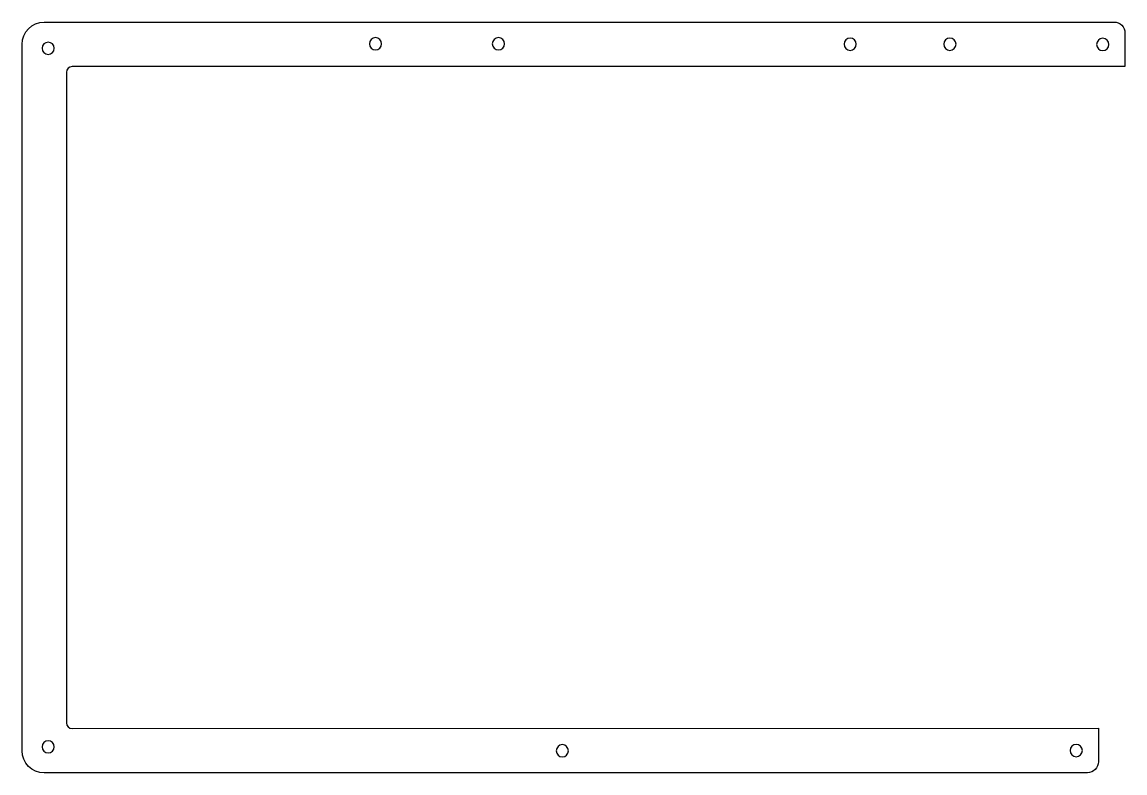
# Model space of a CAD drawing. Header units: inches. Extents: x 51 to 250, y -218 to -83.
import ezdxf

# ---------------------------------------------------------------- set-up
doc = ezdxf.new("R2010")
doc.units = ezdxf.units.IN
doc.header["$MEASUREMENT"] = 0
doc.layers.add('Layer 1', color=7, linetype='Continuous')

msp = doc.modelspace()

# ---------------------------------------------------------------- linework, layer by layer
at = {"layer": 'Layer 1', "color": 173, "lineweight": 25, "true_color": 0x6d6cb2}
msp.add_open_spline([(247.55, -82.72), (247.55, -82.72), (55.05, -82.74), (55.05, -82.74), (52.84, -82.74), (51.05, -84.53), (51.05, -86.74), (51.05, -86.74), (51.05, -213.8), (51.05, -213.8), (51.05, -216.01), (52.84, -217.8), (55.05, -217.8), (55.05, -217.8), (242.79, -217.78), (242.79, -217.78), (243.89, -217.77), (244.79, -216.88), (244.79, -215.78), (244.79, -215.78), (244.79, -209.78), (244.79, -209.78), (244.79, -209.78), (60.05, -209.81), (60.05, -209.81), (59.5, -209.81), (59.05, -209.36), (59.05, -208.81), (59.05, -208.81), (59.05, -91.74), (59.05, -91.74), (59.05, -91.19), (59.5, -90.74), (60.05, -90.74), (60.05, -90.74), (249.55, -90.72), (249.55, -90.72), (249.55, -90.72), (249.55, -84.72), (249.55, -84.72), (249.55, -83.62), (248.65, -82.72), (247.55, -82.72)], degree=3, knots=[0, 0, 0, 0, 1, 1, 1, 2, 2, 2, 3, 3, 3, 4, 4, 4, 5, 5, 5, 6, 6, 6, 7, 7, 7, 8, 8, 8, 9, 9, 9, 10, 10, 10, 11, 11, 11, 12, 12, 12, 13, 13, 13, 14, 14, 14, 14], dxfattribs=at)
at = {"layer": 'Layer 1', "color": 195, "lineweight": 25, "true_color": 0x794d9e}
for points in [[(56.85, -87.44), (56.85, -88.05), (56.36, -88.54), (55.75, -88.54), (55.14, -88.54), (54.65, -88.05), (54.65, -87.44), (54.65, -86.84), (55.14, -86.34), (55.75, -86.34), (56.36, -86.34), (56.85, -86.84), (56.85, -87.44)], [(115.77, -86.62), (115.77, -87.23), (115.27, -87.72), (114.67, -87.72), (114.06, -87.72), (113.57, -87.23), (113.57, -86.62), (113.57, -86.01), (114.06, -85.52), (114.67, -85.52), (115.27, -85.52), (115.77, -86.01), (115.77, -86.62)], [(137.89, -86.62), (137.89, -87.23), (137.39, -87.72), (136.79, -87.72), (136.18, -87.72), (135.69, -87.23), (135.69, -86.62), (135.69, -86.01), (136.18, -85.52), (136.79, -85.52), (137.39, -85.52), (137.89, -86.01), (137.89, -86.62)], [(201.19, -86.72), (201.19, -87.32), (200.7, -87.82), (200.09, -87.82), (199.49, -87.82), (198.99, -87.32), (198.99, -86.72), (198.99, -86.11), (199.49, -85.62), (200.09, -85.62), (200.7, -85.62), (201.19, -86.11), (201.19, -86.72)], [(219.15, -86.72), (219.15, -87.32), (218.65, -87.82), (218.05, -87.82), (217.44, -87.82), (216.95, -87.32), (216.95, -86.72), (216.95, -86.11), (217.44, -85.62), (218.05, -85.62), (218.65, -85.62), (219.15, -86.11), (219.15, -86.72)], [(246.65, -86.74), (246.65, -87.35), (246.16, -87.84), (245.55, -87.84), (244.94, -87.84), (244.45, -87.35), (244.45, -86.74), (244.45, -86.14), (244.94, -85.64), (245.55, -85.64), (246.16, -85.64), (246.65, -86.14), (246.65, -86.74)], [(56.85, -213.11), (56.85, -213.71), (56.36, -214.21), (55.75, -214.21), (55.14, -214.21), (54.65, -213.71), (54.65, -213.11), (54.65, -212.5), (55.14, -212.01), (55.75, -212.01), (56.36, -212.01), (56.85, -212.5), (56.85, -213.11)], [(149.39, -213.81), (149.39, -214.41), (148.9, -214.91), (148.29, -214.91), (147.68, -214.91), (147.19, -214.41), (147.19, -213.81), (147.19, -213.2), (147.68, -212.71), (148.29, -212.71), (148.9, -212.71), (149.39, -213.2), (149.39, -213.81)], [(241.89, -213.78), (241.89, -214.39), (241.4, -214.88), (240.79, -214.88), (240.18, -214.88), (239.69, -214.39), (239.69, -213.78), (239.69, -213.17), (240.18, -212.68), (240.79, -212.68), (241.4, -212.68), (241.89, -213.17), (241.89, -213.78)]]:
    msp.add_open_spline(points, degree=3, knots=[0, 0, 0, 0, 1, 1, 1, 2, 2, 2, 3, 3, 3, 4, 4, 4, 4], dxfattribs=at)

doc.saveas('drawing.dxf')
